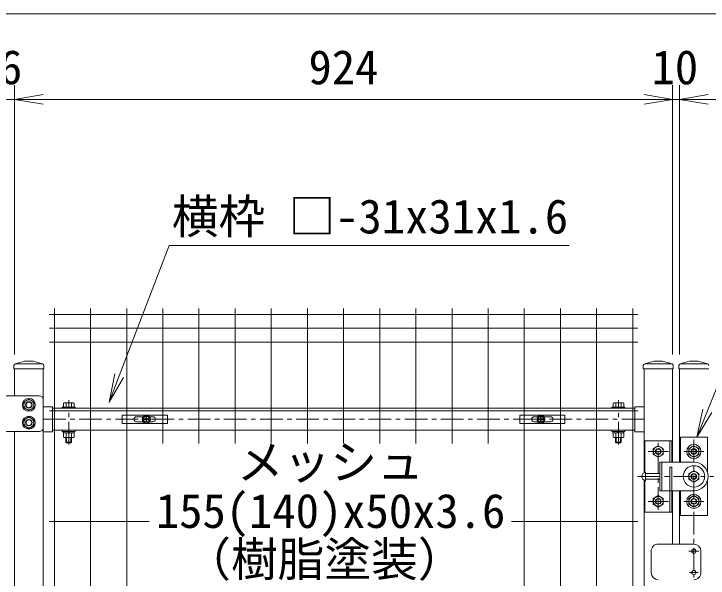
# Model space of a CAD drawing. Units: millimetres, scale not verified. Extents: x -4200 to 4200, y -2970 to 2970.
# Drawn here: x -873 to 102, y 766 to 1558 of the extents above; entities that cross this region are included whole.
import ezdxf
from ezdxf.enums import TextEntityAlignment as Align

# ---------------------------------------------------------------- set-up
doc = ezdxf.new("R2010")
doc.units = ezdxf.units.MM
doc.header["$LTSCALE"] = 20
doc.linetypes.add('USER1', pattern=[50.8, 31.75, -6.35, 6.35, -6.35])
for name, color, linetype, lineweight in [('0-0_D-STR-TXT', 7, 'Continuous', 9), ('0-1_D-STR3', 3, 'Continuous', 13), ('0-2_D-BMK', 2, 'USER1', 13), ('0-3_D-STR1', 1, 'Continuous', 18), ('0-4_D-STR-DIM', 7, 'Continuous', 9), ('0-5_0', 7, 'Continuous', 9), ('0-6_Defpoints', 6, 'Continuous', 18), ('0-7_D-STR2', 7, 'Continuous', 9)]:
    doc.layers.add(name, color=color, linetype=linetype, lineweight=lineweight)
doc.styles.add('ＭＳ ゴシック', font='')
doc.styles.get('ＭＳ ゴシック').set_extended_font_data('MS Gothic')

# ---------------------------------------------------------------- blocks, each defined once
blk = doc.blocks.new('_Open')
at = {"layer": '0-5_0'}
blk.add_line((-20, 3.33), (0, 0), dxfattribs=at)
blk.add_lwpolyline([(-20, -3.33), (0, 0), (-20, 0)], dxfattribs=at)
blk = doc.blocks.new('U60')
at = {"layer": '0-1_D-STR3'}
for p, q in [((340, 15540), (1620, 15540)), ((1720, 15440), (1720, 14640)), ((2260, 15227), (2260, 15195)), ((2260, 15227), (2620, 15227)), ((2290, 15227), (2290, 15336)), ((2590, 15227), (2290, 15227)), ((2552.5, 15347.1), (2327.5, 15347.1)), ((2365, 15227), (2365, 15336)), ((2515, 15227), (2515, 15336)), ((2590, 15227), (2590, 15336)), ((2620, 15227), (2620, 15195)), ((17700, 15227), (17700, 15195)), ((18060, 15227), (17700, 15227)), ((17729.9, 15227), (17729.9, 15336)), ((17729.9, 15227), (18030, 15227)), ((17767.4, 15347.1), (17992.5, 15347.1)), ((17805, 15227), (17805, 15336)), ((17955, 15227), (17955, 15336)), ((18030, 15227), (18030, 15336)), ((18060, 15227), (18060, 15195)), ((2260, 15195), (2620, 15195)), ((18060, 15195), (17700, 15195)), ((1620, 14540), (340, 14540)), ((2260, 14575), (2260, 14543)), ((2260, 14575), (2620, 14575)), ((2260, 14543), (2620, 14543)), ((2290, 14503), (2290, 14384)), ((2365, 14503), (2365, 14384)), ((2447.5, 14503), (2424.4, 14543)), ((2461.4, 14503), (2438.3, 14543)), ((2515, 14503), (2515, 14384)), ((2590, 14503), (2590, 14384)), ((2620, 14575), (2620, 14543)), ((17700, 14575), (17700, 14543)), ((18060, 14575), (17700, 14575)), ((18060, 14543), (17700, 14543)), ((17729.9, 14503), (17729.9, 14384)), ((17805, 14503), (17805, 14384)), ((17858.6, 14503), (17881.7, 14543)), ((17872.5, 14503), (17895.6, 14543)), ((17955, 14503), (17955, 14384)), ((18030, 14503), (18030, 14384)), ((18060, 14575), (18060, 14543)), ((2327.5, 14373), (2552.5, 14373)), ((2360, 14247), (2360, 14373)), ((2360, 14247), (2380, 14227)), ((2360, 14247), (2520, 14247)), ((2380, 14227), (2380, 14373)), ((2500, 14227), (2500, 14373)), ((2500, 14227), (2520, 14247)), ((2520, 14247), (2520, 14373)), ((17992.5, 14373), (17767.4, 14373)), ((17800, 14247), (17800, 14373)), ((17820, 14227), (17800, 14247)), ((17960, 14247), (17800, 14247)), ((17820, 14227), (17820, 14373)), ((17940, 14227), (17940, 14373)), ((17960, 14247), (17940, 14227)), ((17960, 14247), (17960, 14373)), ((18620, 14280), (19380, 14280)), ((18620, 13394.5), (18620, 14280)), ((19320, 13680), (19320, 14280)), ((19380, 13680), (19380, 14280)), ((19620, 14380), (19620, 13680)), ((20380, 14380), (19620, 14380)), ((20380, 13404.9), (20380, 14380)), ((2500, 14227), (2380, 14227)), ((17820, 14227), (17940, 14227)), ((19000, 14141.7), (18860, 14060.8)), ((18860, 13899.2), (18860, 14060.8)), ((19000, 14141.7), (19140, 14060.8)), ((19140, 13899.2), (19140, 14060.8)), ((20000, 14141.7), (19860, 14060.8)), ((19860, 13899.2), (19860, 14060.8)), ((20000, 14141.7), (20140, 14060.8)), ((20140, 13899.2), (20140, 14060.8)), ((19000, 13818.3), (18860, 13899.2)), ((19000, 13818.3), (19140, 13899.2)), ((20000, 13818.3), (19860, 13899.2)), ((20000, 13818.3), (20140, 13899.2)), ((19040, 13680), (20000, 13680)), ((19040, 13680), (19040, 12880)), ((19100, 13680), (19100, 12880)), ((19320, 13540), (19380, 13540)), ((19320, 13540), (19320, 12280)), ((19380, 13540), (19380, 12280)), ((18640, 13160), (18640, 13400)), ((19040, 13360), (18640, 13360)), ((20000, 13441.6), (19860, 13360.8)), ((19860, 13199.2), (19860, 13360.8)), ((20000, 13441.6), (20140, 13360.8)), ((20140, 13199.2), (20140, 13360.8)), ((20380, 13404.9), (20380, 13404.9)), ((18620, 12280), (18620, 13165.5)), ((18620, 13146.4), (18620, 12280)), ((19040, 13200), (18640, 13200)), ((20000, 13118.3), (19860, 13199.2)), ((20000, 13118.3), (20140, 13199.2)), ((20380, 13155.1), (20380, 12180)), ((19040, 12880), (20000, 12880)), ((19040, 12880), (19220, 12880)), ((19620, 12180), (19620, 12880)), ((19000, 12741.7), (18860, 12660.8)), ((19000, 12741.7), (19140, 12660.8)), ((20000, 12741.7), (19860, 12660.8)), ((20000, 12741.7), (19860, 12660.8)), ((20000, 12741.7), (20140, 12660.8)), ((20000, 12741.7), (20140, 12660.8)), ((18860, 12660.8), (18860, 12499.2)), ((19000, 12418.3), (18860, 12499.2)), ((19000, 12418.3), (19140, 12499.2)), ((19140, 12660.8), (19140, 12499.2)), ((19860, 12660.8), (19860, 12499.2)), ((19860, 12499.2), (19860, 12660.8)), ((20000, 12418.3), (19860, 12499.2)), ((20000, 12418.3), (19860, 12499.2)), ((20000, 12418.3), (20140, 12499.2)), ((20000, 12418.3), (20140, 12499.2)), ((20140, 12660.8), (20140, 12499.2)), ((20140, 12499.2), (20140, 12660.8)), ((18620, 12280), (19380, 12280)), ((20380, 12180), (19620, 12180)), ((19000, 11380), (20000, 11380)), ((18800, 10580), (18800, 11180)), ((20200, 10580), (20200, 11180))]:
    blk.add_line(p, q, dxfattribs=at)
for points in [[(1320, 15452), (1460.3, 15371), (1460.3, 15209), (1320, 15128), (1179.7, 15209), (1179.7, 15371)], [(1320, 14952), (1460.3, 14871), (1460.3, 14709), (1320, 14628), (1179.7, 14709), (1179.7, 14871)]]:
    blk.add_lwpolyline(points, close=True, dxfattribs=at)
for points in [[(2594, 14503), (2286, 14503), (2286, 14543)], [(2594, 14503), (2594, 14543), (2286, 14543)], [(17726, 14503), (18034, 14503), (18034, 14543)], [(17726, 14503), (17726, 14543), (18034, 14543)]]:
    blk.add_lwpolyline(points, dxfattribs=at)
for centre, radius in [((1320, 15290), 180), ((1320, 15290), 140.7), ((1320, 15290), 90), ((1320, 15290), 80), ((1320, 14790), 180), ((1320, 14790), 140.7), ((1320, 14790), 90), ((1320, 14790), 80), ((19000, 13980), 140), ((19000, 13980), 80), ((19000, 13980), 70), ((20000, 13980), 200), ((20000, 13980), 140), ((20000, 13980), 80), ((20000, 13980), 70), ((20000, 13280), 300), ((20000, 13280), 140), ((20000, 13280), 80), ((20000, 13280), 70), ((19000, 12580), 140), ((20000, 12580), 200), ((20000, 12580), 200), ((20000, 12580), 140), ((20000, 12580), 140), ((19000, 12580), 80), ((19000, 12580), 70), ((20000, 12580), 80), ((20000, 12580), 80), ((20000, 12580), 70), ((20000, 12580), 70), ((20000, 11180), 60), ((20000, 10580), 60)]:
    blk.add_circle(centre, radius, dxfattribs=at)
for centre, radius, start, end in [((1620, 15440), 100, 0, 90), ((2327.5, 15278), 69.1, 57.13278, 122.86722), ((2440, 15087.2), 259.8, 73.22135, 106.77865), ((2552.5, 15278), 69.1, 57.13278, 122.86722), ((17767.4, 15278), 69.1, 57.13278, 122.86722), ((17880, 15087.2), 259.8, 73.22135, 106.77865), ((17992.5, 15278), 69.1, 57.13278, 122.86722), ((1620, 14640), 100, 270, 0), ((2327.5, 14442.1), 69.1, 237.13278, 302.86722), ((2440, 14632.8), 259.8, 253.22135, 286.77865), ((2552.5, 14442.1), 69.1, 237.13278, 302.86722), ((17767.4, 14442.1), 69.1, 237.13278, 302.86722), ((17880, 14632.8), 259.8, 253.22135, 286.77865), ((17992.5, 14442.1), 69.1, 237.13278, 302.86722), ((20000, 13280), 400, 270, 89.99983), ((18662, 13280), 122, 100.38886, 259.61115), ((19000, 11180), 200, 90, 180.00001), ((20000, 11180), 200, 0, 90), ((19000, 10580), 200, 180.00001, 270), ((20000, 10580), 200, 270, 0.00001)]:
    blk.add_arc(centre, radius, start, end, dxfattribs=at)
at = {"layer": '0-2_D-BMK'}
for p, q in [((2440, 14178), (2440, 15419.8)), ((17880, 14178), (17880, 15419.8)), ((1720, 14885), (18600, 14885)), ((20000, 14320), (20000, 10440)), ((19000, 12340), (19000, 14220)), ((18717.5, 13980), (19282.5, 13980)), ((19717.6, 13980), (20282.5, 13980)), ((18415.7, 13280), (20556.8, 13280)), ((19282.5, 12580), (18717.5, 12580)), ((19717.6, 12580), (20282.5, 12580)), ((19862.3, 11180), (20137.7, 11180)), ((19879.8, 10580), (20120.2, 10580))]:
    blk.add_line(p, q, dxfattribs=at)
at = {"layer": '0-3_D-STR1'}
for p, q in [((900, 16392), (900, 16300)), ((933.9, 16437.9), (1200, 16520)), ((1699.2, 16440), (948, 16440)), ((1440, 16520), (1200, 16520)), ((1706.2, 16437.9), (1440, 16520)), ((1740, 16392), (1740, 16300)), ((18580, 16392), (18580, 16300)), ((18613.9, 16437.9), (18880, 16520)), ((19379.2, 16440), (18628, 16440)), ((19120, 16520), (18880, 16520)), ((19386.2, 16437.9), (19120, 16520)), ((19420, 16392), (19420, 16300)), ((19580, 16392), (19580, 16300)), ((19613.9, 16437.9), (19880, 16520)), ((20379.3, 16440), (19628, 16440)), ((20120, 16520), (19880, 16520)), ((20386.2, 16437.9), (20120, 16520)), ((1740, 16300), (900, 16300)), ((920, 16300), (920, 15540)), ((1720, 16300), (1720, 600)), ((19420, 16300), (18580, 16300)), ((18600, 16300), (18600, 13385.1)), ((19400, 16300), (19400, 13680)), ((20420, 16300), (19580, 16300)), ((19600, 16300), (19600, 13680)), ((1720, 15235), (1980, 15235)), ((1980, 15235), (1980, 14535)), ((18600, 15235), (18340, 15235)), ((18340, 15235), (18340, 14535)), ((18340, 15195), (1980, 15195)), ((920, 14540), (920, 5310)), ((1720, 14535), (1980, 14535)), ((18340, 14575), (1980, 14575)), ((18600, 14535), (18340, 14535)), ((18600, 13174.9), (18600, 600)), ((19400, 12880), (19400, 11380)), ((19600, 12880), (19600, 11380))]:
    blk.add_line(p, q, dxfattribs=at)
for centre, start, end in [((948, 16392), 90, 180), ((1692, 16392), 0, 72.84994), ((18628, 16392), 90, 180), ((19372, 16392), 0, 72.84994), ((19628, 16392), 90, 180), ((20372, 16392), 0, 72.84994)]:
    blk.add_arc(centre, 48, start, end, dxfattribs=at)
at = {"layer": '0-6_Defpoints'}
for centre in [(4620, 14885), (15700, 14885)]:
    blk.add_circle(centre, 80, dxfattribs=at)
blk = doc.blocks.new('A$C1aa64d16')
at = {"layer": '0-1_D-STR3'}
for p, q in [((-679.7, 120), (590.3, 120)), ((-679.7, -120), (-679.7, 120)), ((-274.7, 70), (-91.2, 70)), ((-37.1, 8.4), (-63, 7.9)), ((-63, 7.9), (-63, -7.9)), ((-7.9, 63), (-8.4, 37.1)), ((-7.9, 63), (7.9, 63)), ((7.9, 63), (8.4, 37.1)), ((37.1, 8.4), (63, 7.9)), ((63, 7.9), (63, -7.9)), ((91.2, 70), (185.3, 70)), ((-274.7, -70), (-91.2, -70)), ((-37.1, -8.4), (-63, -7.9)), ((-7.9, -63), (-8.4, -37.1)), ((37.1, -8.4), (63, -7.9)), ((91.2, -70), (185.3, -70))]:
    blk.add_line(p, q, dxfattribs=at)
for points in [[(-679.7, -120), (590.3, -120), (590.3, 120)], [(-7.9, -63), (7.9, -63), (8.4, -37.1)]]:
    blk.add_lwpolyline(points, dxfattribs=at)
for radius in [115, 105]:
    blk.add_circle((0, 0), radius, dxfattribs=at)
for centre, radius, start, end in [((-274.7, 0), 70, 90, 270), ((-38.1, 38.1), 29.8, 270, 0), ((38.1, 38.1), 29.8, 180, 270), ((185.3, 0), 70, 270, 90), ((-38.1, -38.1), 29.8, 0, 90), ((38.1, -38.1), 29.8, 90, 180)]:
    blk.add_arc(centre, radius, start, end, dxfattribs=at)
blk = doc.blocks.new('A$Cf29bf4b8')
at = {"layer": '0-1_D-STR3'}
for p, q in [((-590.3, 120), (679.7, 120)), ((-590.3, -120), (-590.3, 120)), ((-185.3, 70), (-91.2, 70)), ((-37.1, 8.4), (-63, 7.9)), ((-63, 7.9), (-63, -7.9)), ((-7.9, 63), (-8.4, 37.1)), ((-7.9, 63), (7.9, 63)), ((7.9, 63), (8.4, 37.1)), ((37.1, 8.4), (63, 7.9)), ((63, 7.9), (63, -7.9)), ((91.2, 70), (274.7, 70)), ((-185.3, -70), (-91.2, -70)), ((-37.1, -8.4), (-63, -7.9)), ((-7.9, -63), (-8.4, -37.1)), ((37.1, -8.4), (63, -7.9)), ((91.2, -70), (274.7, -70))]:
    blk.add_line(p, q, dxfattribs=at)
for points in [[(-590.3, -120), (679.7, -120), (679.7, 120)], [(-7.9, -63), (7.9, -63), (8.4, -37.1)]]:
    blk.add_lwpolyline(points, dxfattribs=at)
for radius in [115, 105]:
    blk.add_circle((0, 0), radius, dxfattribs=at)
for centre, radius, start, end in [((-185.3, 0), 70, 90, 270), ((-38.1, 38.1), 29.8, 270, 0), ((38.1, 38.1), 29.8, 180, 270), ((274.7, 0), 70, 270, 90), ((-38.1, -38.1), 29.8, 0, 90), ((38.1, -38.1), 29.8, 90, 180)]:
    blk.add_arc(centre, radius, start, end, dxfattribs=at)
blk = doc.blocks.new('MLeader1')
at = {"layer": '0-0_D-STR-TXT'}
blk.add_line((106.7, 997.89), (85.63, 963.24), dxfattribs=at)
for points in [[(100.51, 1000.37), (181.6, 1202.76), (428.9, 1202.76), (443.22, 1202.76)], [(94.32, 1002.85), (85.63, 963.24), (100.51, 1000.37)]]:
    blk.add_lwpolyline(points, dxfattribs=at)

msp = doc.modelspace()

# ---------------------------------------------------------------- linework, layer by layer
at = {"layer": '0-0_D-STR-TXT'}
msp.add_lwpolyline([(-93.65, 1232.44), (-655.17, 1232.44), (-725.47, 1049.69)], dxfattribs=at)
at = {"layer": '0-4_D-STR-DIM'}
for p, q in [((1016.6, 1557.61), (-903.4, 1557.61)), ((-872.4, 1079.24), (-872.4, 1457.61)), ((-872.4, 1079.24), (-872.4, 1457.61)), ((51.61, 1079.24), (51.61, 1457.61)), ((51.61, 1079.24), (51.61, 1457.61)), ((61.6, 1079.24), (61.6, 1457.61)), ((61.6, 1079.24), (61.6, 1457.61)), ((-918.4, 1437.61), (-872.4, 1437.61)), ((-832.4, 1437.61), (11.61, 1437.61)), ((-832.4, 1437.61), (-792.4, 1437.61)), ((11.61, 1437.61), (-28.39, 1437.61)), ((51.61, 1437.61), (61.6, 1437.61)), ((101.6, 1437.61), (945.6, 1437.61)), ((101.6, 1437.61), (141.6, 1437.61))]:
    msp.add_line(p, q, dxfattribs=at)
at = {"layer": '0-7_D-STR2'}
for p, q in [((-816.55, 1144.24), (-816.55, 274.24)), ((-765.78, 1144.24), (-765.78, 274.24)), ((-715.01, 1144.24), (-715.01, 274.24)), ((-664.24, 1144.24), (-664.24, 954.33)), ((-613.47, 1144.24), (-613.47, 954.33)), ((-562.7, 1144.24), (-562.7, 954.33)), ((-511.93, 1144.24), (-511.93, 954.33)), ((-461.16, 1144.24), (-461.16, 954.33)), ((-410.39, 1144.24), (-410.39, 954.33)), ((-359.62, 1144.24), (-359.62, 954.33)), ((-308.85, 1144.24), (-308.85, 954.33)), ((-258.08, 1144.24), (-258.08, 954.33)), ((-207.31, 1144.24), (-207.31, 954.33)), ((-156.54, 1144.24), (-156.54, 274.24)), ((-105.77, 1144.24), (-105.77, 274.24)), ((-55, 1144.24), (-55, 274.24)), ((-4.23, 1144.24), (-4.23, 274.24)), ((-823.55, 1135.81), (2.77, 1135.81)), ((-823.55, 1116.24), (2.77, 1116.24)), ((-823.55, 1096.67), (2.77, 1096.67)), ((-823.55, 1000.24), (2.77, 1000.24)), ((-823.55, 844.99), (-683.57, 844.99)), ((-174.31, 844.99), (2.77, 844.99))]:
    msp.add_line(p, q, dxfattribs=at)

# ---------------------------------------------------------------- block references
at = {"layer": '0-0_D-STR-TXT'}
msp.add_blockref('MLeader1', (0, 0), dxfattribs=at)
at = {"layer": '0-0_D-STR-TXT', "xscale": 2, "yscale": 2, "rotation": 248.95859}
msp.add_blockref('_Open', (-739.83, 1012.35), dxfattribs=at)
at = {"layer": '0-4_D-STR-DIM', "xscale": 2, "yscale": 2, "rotation": 180}
for p in [(-872.4, 1437.61), (-872.4, 1437.61), (61.6, 1437.61), (61.6, 1437.61)]:
    msp.add_blockref('_Open', p, dxfattribs=at)
at = {"layer": '0-4_D-STR-DIM'}
for name, p, xscale, yscale in [('_Open', (51.61, 1437.61), 2, 2), ('_Open', (51.61, 1437.61), 2, 2), ('U60', (-918.39, 244.24), 0.05, 0.05), ('A$C1aa64d16', (-687.39, 988.49), 0.05, 0.05), ('A$Cf29bf4b8', (-133.39, 988.49), 0.05, 0.05)]:
    msp.add_blockref(name, p, dxfattribs=dict(at, xscale=xscale, yscale=yscale))

# ---------------------------------------------------------------- texts
at = {"layer": '0-0_D-STR-TXT', "style": 'ＭＳ ゴシック'}
for s, p in [('横枠 □-31x31x1.6', (-651.62, 1234.89)), ('メッシュ', (-560.24, 889.96)), ('155(140)x50x3.6', (-673.94, 821.47)), ('（樹脂塗装）', (-634.1, 753.56))]:
    msp.add_text(s, height=48.09, dxfattribs=at).set_placement(p, align=Align.BOTTOM_LEFT)
at = {"layer": '0-4_D-STR-DIM', "style": 'ＭＳ ゴシック'}
for s, p in [('46', (-927.12, 1444.36)), ('924', (-459.64, 1444.36)), ('10', (22.2, 1444.36))]:
    msp.add_text(s, height=48.09, dxfattribs=at).set_placement(p, align=Align.BOTTOM_LEFT)

doc.saveas('drawing.dxf')
